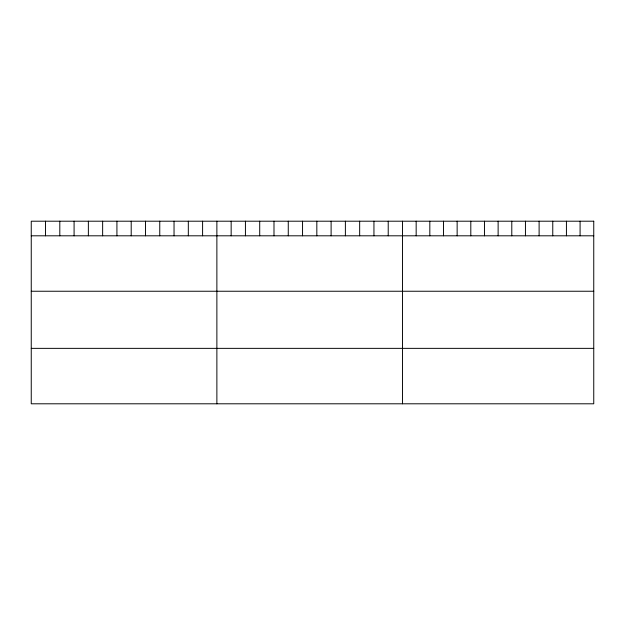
<?xml version="1.0" encoding="UTF-8"?>
<svg xmlns="http://www.w3.org/2000/svg" width="625" height="625" viewBox="0 0 625 625"><rect width="100%" height="100%" fill="white"/><g stroke="black" fill="none" stroke-linecap="round" stroke-linejoin="round"><path stroke-width="0.94" d="M31.25 235.805L593.75 235.805M31.25 291.242L593.75 291.242M31.25 348.359L593.75 348.359M580.086 221.203L580.086 235.805M566.43 221.203L566.43 235.805M552.766 221.203L552.766 235.805M539.109 221.203L539.109 235.805M525.445 221.203L525.445 235.805M511.789 221.203L511.789 235.805M498.125 221.203L498.125 235.805M484.461 221.203L484.461 235.805M470.805 221.203L470.805 235.805M457.141 221.203L457.141 235.805M443.484 221.203L443.484 235.805M429.82 221.203L429.82 235.805M416.164 221.203L416.164 235.805M402.5 221.203L402.5 403.797M388.219 221.203L388.219 235.805M373.945 221.203L373.945 235.805M359.664 221.203L359.664 235.805M345.383 221.203L345.383 235.805M331.109 221.203L331.109 235.805M316.828 221.203L316.828 235.805M302.547 221.203L302.547 235.805M288.266 221.203L288.266 235.805M273.992 221.203L273.992 235.805M259.711 221.203L259.711 235.805M245.43 221.203L245.43 235.805M231.156 221.203L231.156 235.805M216.875 221.203L216.875 403.797M202.594 221.203L202.594 235.805M188.32 221.203L188.32 235.805M174.039 221.203L174.039 235.805M159.758 221.203L159.758 235.805M145.484 221.203L145.484 235.805M131.203 221.203L131.203 235.805M116.922 221.203L116.922 235.805M102.641 221.203L102.641 235.805M88.367 221.203L88.367 235.805M74.086 221.203L74.086 235.805M59.805 221.203L59.805 235.805M45.531 221.203L45.531 235.805M593.75 221.203L31.25 221.203L31.25 403.797L593.75 403.797L593.75 221.203"/></g></svg>
